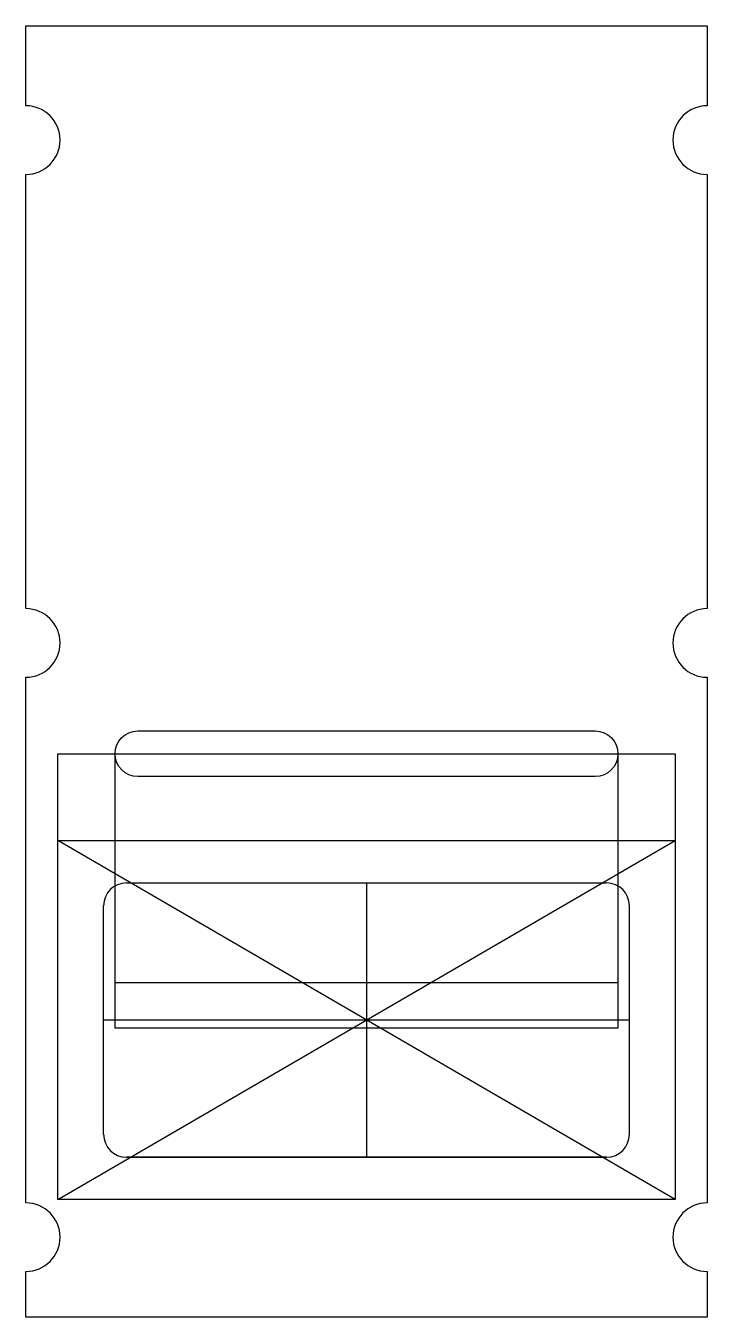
# Model space of a CAD drawing. Header units: millimetres. Extents: x -14.9 to 14.9, y -40.2 to 16.3.
import ezdxf

# ---------------------------------------------------------------- set-up
doc = ezdxf.new("R2010")
doc.units = ezdxf.units.MM
doc.layers.get('0').update_dxf_attribs({"linetype": 'CONTINUOUS'})

msp = doc.modelspace()

# ---------------------------------------------------------------- linework, layer by layer
for p, q in [((-13.5, -35.1), (-13.5, -15.6)), ((-13.5, -15.6), (13.5, -15.6)), ((-11, -27.6), (-11, -15.6)), ((-11, -15.6), (11, -15.6)), ((11, -15.6), (11, -27.6)), ((13.5, -15.6), (13.5, -35.1)), ((-13.5, -35.1), (-13.5, -19.4)), ((-13.5, -19.4), (13.5, -19.4)), ((13.5, -35.1), (-13.5, -19.4)), ((-13.5, -35.1), (13.5, -19.4)), ((13.5, -19.4), (13.5, -35.1)), ((-10.5, -21.25), (10.5, -21.25)), ((0, -21.25), (0, -33.25)), ((-11.5, -32.25), (-11.5, -22.25)), ((11.5, -32.25), (11.5, -22.25)), ((-11, -27.6), (-11, -25.6)), ((-11, -25.6), (11, -25.6)), ((11, -25.6), (11, -27.6)), ((11.5, -27.25), (-11.5, -27.25)), ((11, -27.6), (-11, -27.6)), ((11, -27.6), (-11, -27.6)), ((10.5, -33.25), (-10.5, -33.25)), ((-10.5, -33.25), (10.5, -33.25)), ((13.5, -35.1), (-13.5, -35.1)), ((13.5, -35.1), (-13.5, -35.1))]:
    msp.add_line(p, q)
for points in [[(-14.9, -35.25), (-14.9, -12.25, 1), (-14.9, -9.25), (-14.9, 9.75, 1), (-14.9, 12.75), (-14.9, 16.25), (14.9, 16.25), (14.9, 12.75, 1), (14.9, 9.75), (14.9, -9.25, 1), (14.9, -12.25), (14.9, -35.25, 1), (14.9, -38.25), (14.9, -40.25), (-14.9, -40.25), (-14.9, -38.25, 1)], [(10, -16.6), (-10, -16.6, -1), (-10, -14.6), (10, -14.6, -1)]]:
    msp.add_lwpolyline(points, format="xyb", close=True)
for centre, start, end in [((-10.5, -22.25), 90, 180), ((10.5, -22.25), 0, 90), ((-10.5, -32.25), 180, 270), ((10.5, -32.25), -90, 0)]:
    msp.add_arc(centre, 1, start, end)

doc.saveas('drawing.dxf')
